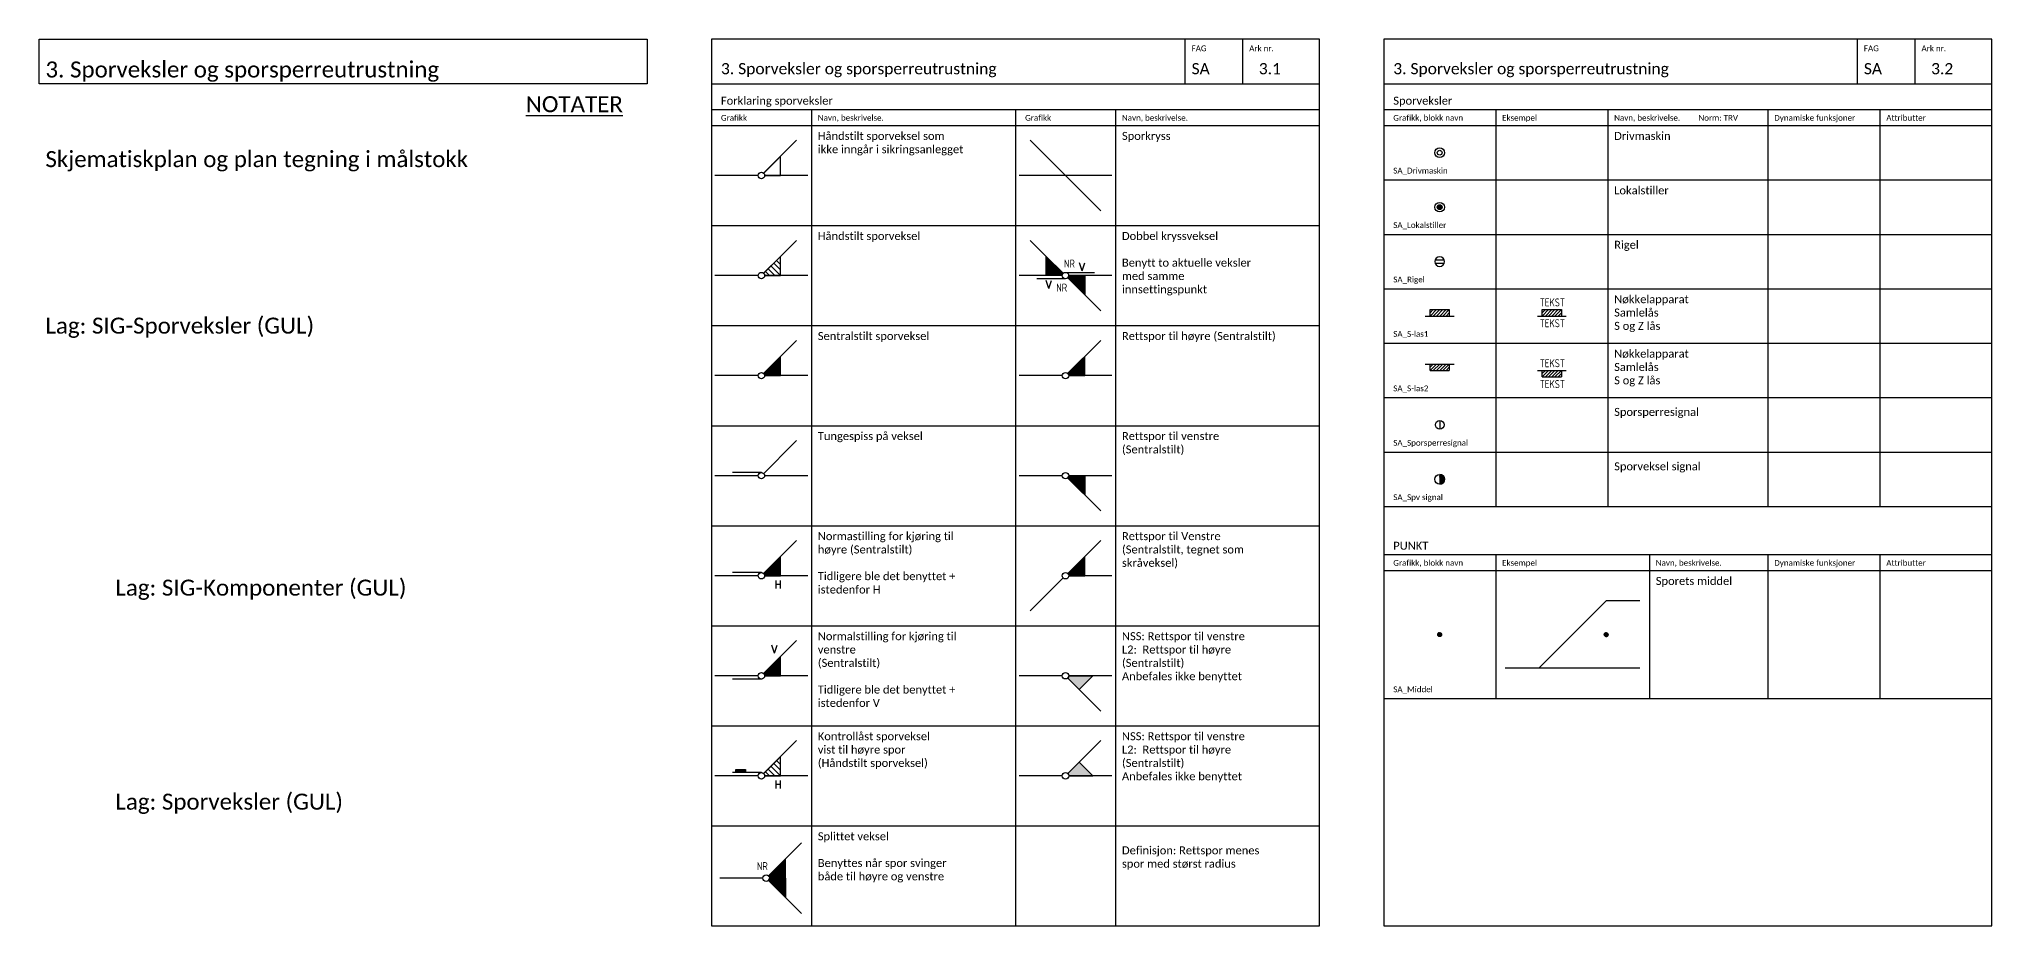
# Model space of a CAD drawing. Header units: millimetres. Extents: x -210 to 2500, y -2763 to 277.
# Drawn here: x -210 to 400, y -614 to -337 of the extents above; entities that cross this region are included whole.
import ezdxf
from ezdxf.enums import TextEntityAlignment as Align

# ---------------------------------------------------------------- set-up
doc = ezdxf.new("R2010")
doc.units = ezdxf.units.MM
for name, color, linetype in [('RAMME', 5, 'Continuous'), ('RAMME SYMBOLER', 4, 'Continuous'), ('RAMME TEKST', 7, 'Continuous'), ('SIG-Komponenter', 2, 'Continuous'), ('SIG-SPOR enlinje', 5, 'Continuous'), ('SIG-Sporavsnitt', 2, 'Continuous'), ('SIG-Sporveksler', 2, 'Continuous'), ('SIG_ATT_Tekst25', 2, 'Continuous')]:
    doc.layers.add(name, color=color, linetype=linetype)
doc.layers.add('Wipeout', color=7, linetype='Continuous', true_color=0xfffefd)
doc.styles.add('Calibri', font='calibri.ttf')
doc.styles.add('ISOCP', font='isocp.shx', dxfattribs={"width": 0.9})
pattern_1 = [(0, (5e-13, -31.25), (0, 6.985), [5.08, -1.905]), (90, (5e-13, -31.25), (-6.985, 4e-16), [5.08, -1.905])]
pattern_2 = [(0, (62.5, 0), (0, 6.985), [5.08, -1.905]), (90, (62.5, 0), (-6.985, 4e-16), [5.08, -1.905])]
pattern_3 = [(0, (-210, 0), (0, 6.985), [5.08, -1.905]), (90, (-210, 0), (-6.985, 4e-16), [5.08, -1.905])]

# ---------------------------------------------------------------- blocks, each defined once
blk = doc.blocks.new('SA_Middel')
at = {"linetype": 'ByBlock', "lineweight": -2}
h = blk.add_hatch(dxfattribs=at)
h.set_pattern_fill('ANSI31', color=0, scale=0.01)
edge = h.paths.add_edge_path()
edge.add_arc((0, 0), 0.616, 0, 360)
h = blk.add_hatch(color=0, dxfattribs=at)
h.dxf.hatch_style = 1
edge = h.paths.add_edge_path()
edge.add_arc((0, 0), 0.616, 0, 360)
at = {"color": 0, "linetype": 'ByBlock', "lineweight": -2}
blk.add_circle((0, 0), 0.616, dxfattribs=at)
blk = doc.blocks.new('SA_Spv signal')
at = {"linetype": 'ByBlock', "lineweight": -2}
h = blk.add_hatch(color=0, dxfattribs=at)
h.dxf.hatch_style = 1
edge = h.paths.add_edge_path()
edge.add_line((0, 1.5), (0, -1.5))
edge.add_arc((0, 0), 1.5, 270, 450)
at = {"color": 0, "linetype": 'ByBlock', "lineweight": -2}
for p, q in [((0, 1.5), (0, -1.5)), ((0, 1.46), (0.04, 1.5)), ((0, 1.35), (0.15, 1.49)), ((0, 1.23), (0.25, 1.48)), ((0, 1.12), (0.34, 1.46)), ((0, 1.01), (0.43, 1.44)), ((0, 0.9), (0.51, 1.41)), ((0, 0.79), (0.59, 1.38)), ((0, 0.67), (0.67, 1.34)), ((0, 0.56), (0.74, 1.3)), ((0, 0.45), (0.81, 1.26)), ((0, 0.34), (0.88, 1.22)), ((0, 0.22), (0.94, 1.17)), ((0, 0.11), (1, 1.12)), ((0, 0), (1.06, 1.06)), ((0, -0.11), (1.12, 1)), ((0, -0.22), (1.17, 0.94)), ((0, -0.34), (1.22, 0.88)), ((0, -0.45), (1.26, 0.81)), ((0, -0.56), (1.3, 0.74)), ((0, -0.67), (1.34, 0.67)), ((0, -0.79), (1.38, 0.59)), ((0, -0.9), (1.41, 0.51)), ((0, -1.01), (1.44, 0.43)), ((0, -1.12), (1.46, 0.34)), ((0, -1.23), (1.48, 0.25)), ((0, -1.35), (1.49, 0.15)), ((0, -1.46), (1.5, 0.04)), ((0.07, -1.5), (1.5, -0.07)), ((0.2, -1.49), (1.49, -0.2)), ((0.33, -1.46), (1.46, -0.33)), ((0.49, -1.42), (1.42, -0.49)), ((0.69, -1.33), (1.33, -0.69))]:
    blk.add_line(p, q, dxfattribs=at)
blk.add_lwpolyline([(0, 1.5), (0, -1.5, 1), (0, 1.5, -0.965454)], format="xyb", close=True, dxfattribs=at)
blk.add_circle((0, 0), 1.5, dxfattribs=at)
blk = doc.blocks.new('SA_Sporsperresignal')
at = {"color": 0, "linetype": 'ByBlock', "lineweight": -2}
blk.add_line((0, 1.35), (0, -1.35), dxfattribs=at)
blk.add_circle((0, 0), 1.35, dxfattribs=at)
blk = doc.blocks.new('SA_S-las2')
at = {"color": 0, "linetype": 'ByBlock', "lineweight": -2}
for p, q in [((-4.5, 0), (4.5, 0)), ((-3, -2), (-3, 0)), ((-3, -1), (-2, 0)), ((-3, -2), (-1, 0)), ((-2, -2), (0, 0)), ((-1, -2), (1, 0)), ((0, -2), (2, 0)), ((1, -2), (3, 0)), ((3, 0), (3, -2)), ((-3, -2), (3, -2)), ((2, -2), (3, -1))]:
    blk.add_line(p, q, dxfattribs=at)
at = {"layer": 'SIG_ATT_Tekst25', "linetype": 'ByBlock', "lineweight": -2, "style": 'ISOCP', "width": 0.9}
for tag, p in [('TEKST1', (0.19, 1)), ('TEKST2', (0.19, -5.51))]:
    blk.add_attdef(tag, text='', height=2.5, dxfattribs=at).set_placement(p, align=Align.CENTER)
blk = doc.blocks.new('SA_S-las1')
at = {"color": 0, "linetype": 'ByBlock', "lineweight": -2}
for p, q in [((-4.5, 0), (4.5, 0)), ((-3, 0), (-3, 2)), ((-3, 1), (-2, 2)), ((-3, 0), (-1, 2)), ((-3, 2), (3, 2)), ((-2, 0), (0, 2)), ((-1, 0), (1, 2)), ((0, 0), (2, 2)), ((1, 0), (3, 2)), ((2, 0), (3, 1)), ((3, 2), (3, 0))]:
    blk.add_line(p, q, dxfattribs=at)
at = {"layer": 'SIG_ATT_Tekst25', "linetype": 'ByBlock', "lineweight": -2, "style": 'ISOCP', "width": 0.9}
for tag, p in [('TEKST1', (0.19, 3)), ('TEKST2', (0.19, -3.51))]:
    blk.add_attdef(tag, text='', height=2.5, dxfattribs=at).set_placement(p, align=Align.CENTER)
blk = doc.blocks.new('SA_Rigel')
at = {"color": 0, "linetype": 'ByBlock', "lineweight": -2}
for p, q in [((-1.41, 0.5), (1.41, 0.5)), ((-1.41, -0.5), (1.41, -0.5))]:
    blk.add_line(p, q, dxfattribs=at)
for start, end in [(0, 180), (180, 0)]:
    blk.add_arc((0, 0), 1.5, start, end, dxfattribs=at)
blk = doc.blocks.new('SA_Lokalstiller')
at = {"linetype": 'ByBlock', "lineweight": -2}
h = blk.add_hatch(color=0, dxfattribs=at)
h.dxf.hatch_style = 1
edge = h.paths.add_edge_path()
edge.add_arc((0, 0), 0.75, 0, 360)
at = {"color": 0, "linetype": 'ByBlock', "lineweight": -2}
for radius in [1.5, 0.75, 0.7, 0.65, 0.6, 0.55, 0.5, 0.45, 0.4, 0.35, 0.3, 0.25, 0.2, 0.15, 0.1, 0.05]:
    blk.add_circle((0, 0), radius, dxfattribs=at)
blk = doc.blocks.new('SA_Drivmaskin')
at = {"color": 0, "linetype": 'ByBlock', "lineweight": -2}
for radius in [1.5, 0.75]:
    blk.add_circle((0, 0), radius, dxfattribs=at)
blk = doc.blocks.new('*U24')
at = {"color": 0, "linetype": 'ByBlock', "lineweight": -2}
blk.add_lwpolyline([(1, 0), (6, 0), (6, 6), (0.71, 0.71, -0.198912), (1, 0)], format="xyb", dxfattribs=at)
blk = doc.blocks.new('SA_Sporveksel_man_1')
blk.add_wipeout([(-1, 0), (-0.99, 0.13), (-0.97, 0.26), (-0.92, 0.38), (-0.87, 0.5), (-0.79, 0.61), (-0.71, 0.71), (-0.61, 0.79), (-0.5, 0.87), (-0.38, 0.92), (-0.26, 0.97), (-0.13, 0.99), (0, 1), (0.13, 0.99), (0.26, 0.97), (0.38, 0.92), (0.5, 0.87), (0.61, 0.79), (0.71, 0.71), (0.79, 0.61), (0.87, 0.5), (0.92, 0.38), (0.97, 0.26), (0.99, 0.13), (1, 0), (0.99, -0.13), (0.97, -0.26), (0.92, -0.38), (0.87, -0.5), (0.79, -0.61), (0.71, -0.71), (0.61, -0.79), (0.5, -0.87), (0.38, -0.92), (0.26, -0.97), (0.13, -0.99), (0, -1), (-0.13, -0.99), (-0.26, -0.97), (-0.38, -0.92), (-0.5, -0.87), (-0.61, -0.79), (-0.71, -0.71), (-0.79, -0.61), (-0.87, -0.5), (-0.92, -0.38), (-0.97, -0.26), (-0.99, -0.13)]).dxf.layer = 'Wipeout'
at = {"color": 0, "linetype": 'ByBlock', "lineweight": -2}
blk.add_circle((0, 0), 1, dxfattribs=at)
blk.add_blockref('*U24', (0, 0), dxfattribs=at)
at = {"layer": 'SIG_ATT_Tekst25', "linetype": 'ByBlock', "lineweight": -2, "style": 'ISOCP', "width": 0.9}
blk.add_attdef('NR', text='', height=2.5, dxfattribs=at).set_placement((0.5, 2.5), align=Align.RIGHT)
blk = doc.blocks.new('*U31')
at = {"linetype": 'ByBlock', "lineweight": -2}
h = blk.add_hatch(color=0, dxfattribs=at)
h.dxf.hatch_style = 1
edge = h.paths.add_edge_path()
edge.add_line((1, 0), (6, 0))
edge.add_line((6, 0), (6, 6))
edge.add_line((6, 6), (0.71, 0.71))
edge.add_arc((0, 0), 1, 0, 45, ccw=False)
at = {"color": 0, "linetype": 'ByBlock', "lineweight": -2}
for points in [[(1, 0), (6, 0), (6, 6), (0.71, 0.71, -0.198912), (1, 0)], [(1.1, 0.1), (5.9, 0.1), (5.9, 5.76), (0.85, 0.7, -0.151986)], [(1.18, 0.2), (5.8, 0.2), (5.8, 5.52), (0.98, 0.7, -0.113104)], [(1.26, 0.3), (5.7, 0.3), (5.7, 5.28), (1.11, 0.68, -0.080086)], [(1.34, 0.4), (5.6, 0.4), (5.6, 5.03), (1.23, 0.67, -0.051519)], [(1.41, 0.5), (5.5, 0.5), (5.5, 4.79), (1.35, 0.65, -0.026437)], [(1.48, 0.6), (5.4, 0.6), (5.4, 4.55), (1.47, 0.62, -0.004151)]]:
    blk.add_lwpolyline(points, format="xyb", close=True, dxfattribs=at)
for points in [[(1.69, 0.7), (5.3, 0.7), (5.3, 4.31)], [(1.93, 0.8), (5.2, 0.8), (5.2, 4.07)], [(2.17, 0.9), (5.1, 0.9), (5.1, 3.83)], [(2.41, 1), (5, 1), (5, 3.59)], [(2.66, 1.1), (4.9, 1.1), (4.9, 3.34)], [(2.9, 1.2), (4.8, 1.2), (4.8, 3.1)], [(3.14, 1.3), (4.7, 1.3), (4.7, 2.86)], [(3.38, 1.4), (4.6, 1.4), (4.6, 2.62)], [(3.62, 1.5), (4.5, 1.5), (4.5, 2.38)], [(3.86, 1.6), (4.4, 1.6), (4.4, 2.14)], [(4.1, 1.7), (4.3, 1.7), (4.3, 1.9)]]:
    blk.add_lwpolyline(points, close=True, dxfattribs=at)
blk = doc.blocks.new('*U311')
blk.add_wipeout([(-1, 0), (-0.99, 0.13), (-0.97, 0.26), (-0.92, 0.38), (-0.87, 0.5), (-0.79, 0.61), (-0.71, 0.71), (-0.61, 0.79), (-0.5, 0.87), (-0.38, 0.92), (-0.26, 0.97), (-0.13, 0.99), (0, 1), (0.13, 0.99), (0.26, 0.97), (0.38, 0.92), (0.5, 0.87), (0.61, 0.79), (0.71, 0.71), (0.79, 0.61), (0.87, 0.5), (0.92, 0.38), (0.97, 0.26), (0.99, 0.13), (1, 0), (0.99, -0.13), (0.97, -0.26), (0.92, -0.38), (0.87, -0.5), (0.79, -0.61), (0.71, -0.71), (0.61, -0.79), (0.5, -0.87), (0.38, -0.92), (0.26, -0.97), (0.13, -0.99), (0, -1), (-0.13, -0.99), (-0.26, -0.97), (-0.38, -0.92), (-0.5, -0.87), (-0.61, -0.79), (-0.71, -0.71), (-0.79, -0.61), (-0.87, -0.5), (-0.92, -0.38), (-0.97, -0.26), (-0.99, -0.13)]).dxf.layer = 'Wipeout'
at = {"color": 0, "linetype": 'ByBlock', "lineweight": -2}
blk.add_circle((0, 0), 1, dxfattribs=at)
blk.add_blockref('*U31', (0, 0), dxfattribs=at)
at = {"color": 0, "linetype": 'ByBlock', "lineweight": -2, "xscale": -1, "rotation": 180}
blk.add_blockref('*U31', (0, 0), dxfattribs=at)
at = {"layer": 'SIG_ATT_Tekst25', "linetype": 'ByBlock', "lineweight": -2, "style": 'ISOCP', "width": 0.9}
blk.add_attdef('NR', text='', height=2.5, dxfattribs=at).set_placement((0.5, 2.5), align=Align.RIGHT)
blk = doc.blocks.new('*U27')
at = {"linetype": 'ByBlock', "lineweight": -2}
h = blk.add_hatch(color=0, dxfattribs=at)
h.dxf.hatch_style = 1
edge = h.paths.add_edge_path()
edge.add_line((1, 0), (6, 0))
edge.add_line((6, 0), (6, 6))
edge.add_line((6, 6), (0.71, 0.71))
edge.add_arc((0, 0), 1, 0, 45, ccw=False)
at = {"color": 0, "linetype": 'ByBlock', "lineweight": -2}
for points in [[(1, 0), (6, 0), (6, 6), (0.71, 0.71, -0.198912), (1, 0)], [(1.1, 0.1), (5.9, 0.1), (5.9, 5.76), (0.85, 0.7, -0.151986)], [(1.18, 0.2), (5.8, 0.2), (5.8, 5.52), (0.98, 0.7, -0.113104)], [(1.26, 0.3), (5.7, 0.3), (5.7, 5.28), (1.11, 0.68, -0.080086)], [(1.34, 0.4), (5.6, 0.4), (5.6, 5.03), (1.23, 0.67, -0.051519)], [(1.41, 0.5), (5.5, 0.5), (5.5, 4.79), (1.35, 0.65, -0.026437)], [(1.48, 0.6), (5.4, 0.6), (5.4, 4.55), (1.47, 0.62, -0.004151)]]:
    blk.add_lwpolyline(points, format="xyb", close=True, dxfattribs=at)
for points in [[(1.69, 0.7), (5.3, 0.7), (5.3, 4.31)], [(1.93, 0.8), (5.2, 0.8), (5.2, 4.07)], [(2.17, 0.9), (5.1, 0.9), (5.1, 3.83)], [(2.41, 1), (5, 1), (5, 3.59)], [(2.66, 1.1), (4.9, 1.1), (4.9, 3.34)], [(2.9, 1.2), (4.8, 1.2), (4.8, 3.1)], [(3.14, 1.3), (4.7, 1.3), (4.7, 2.86)], [(3.38, 1.4), (4.6, 1.4), (4.6, 2.62)], [(3.62, 1.5), (4.5, 1.5), (4.5, 2.38)], [(3.86, 1.6), (4.4, 1.6), (4.4, 2.14)], [(4.1, 1.7), (4.3, 1.7), (4.3, 1.9)]]:
    blk.add_lwpolyline(points, close=True, dxfattribs=at)
blk = doc.blocks.new('*U293')
blk.add_wipeout([(-1, 0), (-0.99, 0.13), (-0.97, 0.26), (-0.92, 0.38), (-0.87, 0.5), (-0.79, 0.61), (-0.71, 0.71), (-0.61, 0.79), (-0.5, 0.87), (-0.38, 0.92), (-0.26, 0.97), (-0.13, 0.99), (0, 1), (0.13, 0.99), (0.26, 0.97), (0.38, 0.92), (0.5, 0.87), (0.61, 0.79), (0.71, 0.71), (0.79, 0.61), (0.87, 0.5), (0.92, 0.38), (0.97, 0.26), (0.99, 0.13), (1, 0), (0.99, -0.13), (0.97, -0.26), (0.92, -0.38), (0.87, -0.5), (0.79, -0.61), (0.71, -0.71), (0.61, -0.79), (0.5, -0.87), (0.38, -0.92), (0.26, -0.97), (0.13, -0.99), (0, -1), (-0.13, -0.99), (-0.26, -0.97), (-0.38, -0.92), (-0.5, -0.87), (-0.61, -0.79), (-0.71, -0.71), (-0.79, -0.61), (-0.87, -0.5), (-0.92, -0.38), (-0.97, -0.26), (-0.99, -0.13)]).dxf.layer = 'Wipeout'
at = {"color": 0, "linetype": 'ByBlock', "lineweight": -2}
blk.add_circle((0, 0), 1, dxfattribs=at)
blk.add_blockref('*U27', (0, 0), dxfattribs=at)
at = {"layer": 'SIG_ATT_Tekst25', "linetype": 'ByBlock', "lineweight": -2, "style": 'ISOCP', "width": 0.9}
blk.add_attdef('NR', text='', height=2.5, dxfattribs=at).set_placement((0.5, 2.5), align=Align.RIGHT)
blk = doc.blocks.new('*U289')
at = {"color": 0, "linetype": 'ByBlock', "lineweight": -2}
for p, q in [((4.61, -4), (4.61, -1.5)), ((4.61, -2.61), (6, -2.61)), ((6, -4), (6, -1.5))]:
    blk.add_line(p, q, dxfattribs=at)
blk.add_wipeout([(-1, 0), (-0.99, 0.13), (-0.97, 0.26), (-0.92, 0.38), (-0.87, 0.5), (-0.79, 0.61), (-0.71, 0.71), (-0.61, 0.79), (-0.5, 0.87), (-0.38, 0.92), (-0.26, 0.97), (-0.13, 0.99), (0, 1), (0.13, 0.99), (0.26, 0.97), (0.38, 0.92), (0.5, 0.87), (0.61, 0.79), (0.71, 0.71), (0.79, 0.61), (0.87, 0.5), (0.92, 0.38), (0.97, 0.26), (0.99, 0.13), (1, 0), (0.99, -0.13), (0.97, -0.26), (0.92, -0.38), (0.87, -0.5), (0.79, -0.61), (0.71, -0.71), (0.61, -0.79), (0.5, -0.87), (0.38, -0.92), (0.26, -0.97), (0.13, -0.99), (0, -1), (-0.13, -0.99), (-0.26, -0.97), (-0.38, -0.92), (-0.5, -0.87), (-0.61, -0.79), (-0.71, -0.71), (-0.79, -0.61), (-0.87, -0.5), (-0.92, -0.38), (-0.97, -0.26), (-0.99, -0.13)]).dxf.layer = 'Wipeout'
blk.add_line((0, 1), (-9, 1), dxfattribs=at)
blk.add_circle((0, 0), 1, dxfattribs=at)
blk.add_blockref('*U27', (0, 0), dxfattribs=at)
at = {"layer": 'SIG_ATT_Tekst25', "linetype": 'ByBlock', "lineweight": -2, "style": 'ISOCP', "width": 0.9}
blk.add_attdef('NR', text='', height=2.5, dxfattribs=at).set_placement((0.5, 2.5), align=Align.RIGHT)
blk = doc.blocks.new('*U290')
at = {"color": 0, "linetype": 'ByBlock', "lineweight": -2}
for q in [(3.27, 9.56), (4.94, 9.56)]:
    blk.add_line((4.11, 7.06), q, dxfattribs=at)
blk.add_wipeout([(-1, 0), (-0.99, 0.13), (-0.97, 0.26), (-0.92, 0.38), (-0.87, 0.5), (-0.79, 0.61), (-0.71, 0.71), (-0.61, 0.79), (-0.5, 0.87), (-0.38, 0.92), (-0.26, 0.97), (-0.13, 0.99), (0, 1), (0.13, 0.99), (0.26, 0.97), (0.38, 0.92), (0.5, 0.87), (0.61, 0.79), (0.71, 0.71), (0.79, 0.61), (0.87, 0.5), (0.92, 0.38), (0.97, 0.26), (0.99, 0.13), (1, 0), (0.99, -0.13), (0.97, -0.26), (0.92, -0.38), (0.87, -0.5), (0.79, -0.61), (0.71, -0.71), (0.61, -0.79), (0.5, -0.87), (0.38, -0.92), (0.26, -0.97), (0.13, -0.99), (0, -1), (-0.13, -0.99), (-0.26, -0.97), (-0.38, -0.92), (-0.5, -0.87), (-0.61, -0.79), (-0.71, -0.71), (-0.79, -0.61), (-0.87, -0.5), (-0.92, -0.38), (-0.97, -0.26), (-0.99, -0.13)]).dxf.layer = 'Wipeout'
blk.add_line((0, -1), (-9, -1), dxfattribs=at)
blk.add_circle((0, 0), 1, dxfattribs=at)
blk.add_blockref('*U27', (0, 0), dxfattribs=at)
at = {"layer": 'SIG_ATT_Tekst25', "linetype": 'ByBlock', "lineweight": -2, "style": 'ISOCP', "width": 0.9}
blk.add_attdef('NR', text='', height=2.5, dxfattribs=at).set_placement((0.5, 2.5), align=Align.RIGHT)
blk = doc.blocks.new('*U29')
at = {"linetype": 'ByBlock', "lineweight": -2}
h = blk.add_hatch(color=0, dxfattribs=at)
h.dxf.hatch_style = 1
edge = h.paths.add_edge_path()
edge.add_line((1, 0), (6, 0))
edge.add_line((6, 0), (6, 6))
edge.add_line((6, 6), (0.71, 0.71))
edge.add_arc((0, 0), 1, 0, 45, ccw=False)
at = {"color": 0, "linetype": 'ByBlock', "lineweight": -2}
for points in [[(1, 0), (6, 0), (6, 6), (0.71, 0.71, -0.198912), (1, 0)], [(1.1, 0.1), (5.9, 0.1), (5.9, 5.76), (0.85, 0.7, -0.151986)], [(1.18, 0.2), (5.8, 0.2), (5.8, 5.52), (0.98, 0.7, -0.113104)], [(1.26, 0.3), (5.7, 0.3), (5.7, 5.28), (1.11, 0.68, -0.080086)], [(1.34, 0.4), (5.6, 0.4), (5.6, 5.03), (1.23, 0.67, -0.051519)], [(1.41, 0.5), (5.5, 0.5), (5.5, 4.79), (1.35, 0.65, -0.026437)], [(1.48, 0.6), (5.4, 0.6), (5.4, 4.55), (1.47, 0.62, -0.004151)]]:
    blk.add_lwpolyline(points, format="xyb", close=True, dxfattribs=at)
for points in [[(1.69, 0.7), (5.3, 0.7), (5.3, 4.31)], [(1.93, 0.8), (5.2, 0.8), (5.2, 4.07)], [(2.17, 0.9), (5.1, 0.9), (5.1, 3.83)], [(2.41, 1), (5, 1), (5, 3.59)], [(2.66, 1.1), (4.9, 1.1), (4.9, 3.34)], [(2.9, 1.2), (4.8, 1.2), (4.8, 3.1)], [(3.14, 1.3), (4.7, 1.3), (4.7, 2.86)], [(3.38, 1.4), (4.6, 1.4), (4.6, 2.62)], [(3.62, 1.5), (4.5, 1.5), (4.5, 2.38)], [(3.86, 1.6), (4.4, 1.6), (4.4, 2.14)], [(4.1, 1.7), (4.3, 1.7), (4.3, 1.9)]]:
    blk.add_lwpolyline(points, close=True, dxfattribs=at)
blk = doc.blocks.new('*U303')
blk.add_wipeout([(-1, 0), (-0.99, 0.13), (-0.97, 0.26), (-0.92, 0.38), (-0.87, 0.5), (-0.79, 0.61), (-0.71, 0.71), (-0.61, 0.79), (-0.5, 0.87), (-0.38, 0.92), (-0.26, 0.97), (-0.13, 0.99), (0, 1), (0.13, 0.99), (0.26, 0.97), (0.38, 0.92), (0.5, 0.87), (0.61, 0.79), (0.71, 0.71), (0.79, 0.61), (0.87, 0.5), (0.92, 0.38), (0.97, 0.26), (0.99, 0.13), (1, 0), (0.99, -0.13), (0.97, -0.26), (0.92, -0.38), (0.87, -0.5), (0.79, -0.61), (0.71, -0.71), (0.61, -0.79), (0.5, -0.87), (0.38, -0.92), (0.26, -0.97), (0.13, -0.99), (0, -1), (-0.13, -0.99), (-0.26, -0.97), (-0.38, -0.92), (-0.5, -0.87), (-0.61, -0.79), (-0.71, -0.71), (-0.79, -0.61), (-0.87, -0.5), (-0.92, -0.38), (-0.97, -0.26), (-0.99, -0.13)]).dxf.layer = 'Wipeout'
at = {"color": 0, "linetype": 'ByBlock', "lineweight": -2}
blk.add_circle((0, 0), 1, dxfattribs=at)
at = {"color": 0, "linetype": 'ByBlock', "lineweight": -2, "xscale": -1, "rotation": 180}
blk.add_blockref('*U29', (0, 0), dxfattribs=at)
at = {"layer": 'SIG_ATT_Tekst25', "linetype": 'ByBlock', "lineweight": -2, "style": 'ISOCP', "width": 0.9}
blk.add_attdef('NR', text='', height=2.5, dxfattribs=at).set_placement((0.5, -5), align=Align.RIGHT)
blk = doc.blocks.new('*U28')
at = {"linetype": 'ByBlock', "lineweight": -2}
h = blk.add_hatch(color=0, dxfattribs=at)
h.dxf.hatch_style = 1
edge = h.paths.add_edge_path()
edge.add_line((1, 0), (6, 0))
edge.add_line((6, 0), (6, 6))
edge.add_line((6, 6), (0.71, 0.71))
edge.add_arc((0, 0), 1, 0, 45, ccw=False)
at = {"color": 0, "linetype": 'ByBlock', "lineweight": -2}
for points in [[(1, 0), (6, 0), (6, 6), (0.71, 0.71, -0.198912), (1, 0)], [(1.1, 0.1), (5.9, 0.1), (5.9, 5.76), (0.85, 0.7, -0.151986)], [(1.18, 0.2), (5.8, 0.2), (5.8, 5.52), (0.98, 0.7, -0.113104)], [(1.26, 0.3), (5.7, 0.3), (5.7, 5.28), (1.11, 0.68, -0.080086)], [(1.34, 0.4), (5.6, 0.4), (5.6, 5.03), (1.23, 0.67, -0.051519)], [(1.41, 0.5), (5.5, 0.5), (5.5, 4.79), (1.35, 0.65, -0.026437)], [(1.48, 0.6), (5.4, 0.6), (5.4, 4.55), (1.47, 0.62, -0.004151)]]:
    blk.add_lwpolyline(points, format="xyb", close=True, dxfattribs=at)
for points in [[(1.69, 0.7), (5.3, 0.7), (5.3, 4.31)], [(1.93, 0.8), (5.2, 0.8), (5.2, 4.07)], [(2.17, 0.9), (5.1, 0.9), (5.1, 3.83)], [(2.41, 1), (5, 1), (5, 3.59)], [(2.66, 1.1), (4.9, 1.1), (4.9, 3.34)], [(2.9, 1.2), (4.8, 1.2), (4.8, 3.1)], [(3.14, 1.3), (4.7, 1.3), (4.7, 2.86)], [(3.38, 1.4), (4.6, 1.4), (4.6, 2.62)], [(3.62, 1.5), (4.5, 1.5), (4.5, 2.38)], [(3.86, 1.6), (4.4, 1.6), (4.4, 2.14)], [(4.1, 1.7), (4.3, 1.7), (4.3, 1.9)]]:
    blk.add_lwpolyline(points, close=True, dxfattribs=at)
blk = doc.blocks.new('*U296')
at = {"color": 0, "linetype": 'ByBlock', "lineweight": -2}
for q in [(-6, -1.5), (-4.33, -1.5)]:
    blk.add_line((-5.17, -4), q, dxfattribs=at)
blk.add_wipeout([(-1, 0), (-0.99, 0.13), (-0.97, 0.26), (-0.92, 0.38), (-0.87, 0.5), (-0.79, 0.61), (-0.71, 0.71), (-0.61, 0.79), (-0.5, 0.87), (-0.38, 0.92), (-0.26, 0.97), (-0.13, 0.99), (0, 1), (0.13, 0.99), (0.26, 0.97), (0.38, 0.92), (0.5, 0.87), (0.61, 0.79), (0.71, 0.71), (0.79, 0.61), (0.87, 0.5), (0.92, 0.38), (0.97, 0.26), (0.99, 0.13), (1, 0), (0.99, -0.13), (0.97, -0.26), (0.92, -0.38), (0.87, -0.5), (0.79, -0.61), (0.71, -0.71), (0.61, -0.79), (0.5, -0.87), (0.38, -0.92), (0.26, -0.97), (0.13, -0.99), (0, -1), (-0.13, -0.99), (-0.26, -0.97), (-0.38, -0.92), (-0.5, -0.87), (-0.61, -0.79), (-0.71, -0.71), (-0.79, -0.61), (-0.87, -0.5), (-0.92, -0.38), (-0.97, -0.26), (-0.99, -0.13)]).dxf.layer = 'Wipeout'
blk.add_line((0, 1), (9, 1), dxfattribs=at)
blk.add_circle((0, 0), 1, dxfattribs=at)
at = {"color": 0, "linetype": 'ByBlock', "lineweight": -2, "xscale": -1}
blk.add_blockref('*U28', (0, 0), dxfattribs=at)
at = {"layer": 'SIG_ATT_Tekst25', "linetype": 'ByBlock', "lineweight": -2, "style": 'ISOCP', "width": 0.9}
blk.add_attdef('NR', (-0.5, 2.5), '', height=2.5, dxfattribs=at)
blk = doc.blocks.new('*U299')
at = {"color": 0, "linetype": 'ByBlock', "lineweight": -2}
for q in [(4.33, 4), (6, 4)]:
    blk.add_line((5.17, 1.5), q, dxfattribs=at)
blk.add_wipeout([(-1, 0), (-0.99, 0.13), (-0.97, 0.26), (-0.92, 0.38), (-0.87, 0.5), (-0.79, 0.61), (-0.71, 0.71), (-0.61, 0.79), (-0.5, 0.87), (-0.38, 0.92), (-0.26, 0.97), (-0.13, 0.99), (0, 1), (0.13, 0.99), (0.26, 0.97), (0.38, 0.92), (0.5, 0.87), (0.61, 0.79), (0.71, 0.71), (0.79, 0.61), (0.87, 0.5), (0.92, 0.38), (0.97, 0.26), (0.99, 0.13), (1, 0), (0.99, -0.13), (0.97, -0.26), (0.92, -0.38), (0.87, -0.5), (0.79, -0.61), (0.71, -0.71), (0.61, -0.79), (0.5, -0.87), (0.38, -0.92), (0.26, -0.97), (0.13, -0.99), (0, -1), (-0.13, -0.99), (-0.26, -0.97), (-0.38, -0.92), (-0.5, -0.87), (-0.61, -0.79), (-0.71, -0.71), (-0.79, -0.61), (-0.87, -0.5), (-0.92, -0.38), (-0.97, -0.26), (-0.99, -0.13)]).dxf.layer = 'Wipeout'
blk.add_line((0, -1), (-9, -1), dxfattribs=at)
blk.add_circle((0, 0), 1, dxfattribs=at)
at = {"color": 0, "linetype": 'ByBlock', "lineweight": -2, "xscale": -1, "rotation": 180}
blk.add_blockref('*U29', (0, 0), dxfattribs=at)
at = {"layer": 'SIG_ATT_Tekst25', "linetype": 'ByBlock', "lineweight": -2, "style": 'ISOCP', "width": 0.9}
blk.add_attdef('NR', text='', height=2.5, dxfattribs=at).set_placement((0.5, -5), align=Align.RIGHT)
blk = doc.blocks.new('*U25')
at = {"color": 0, "linetype": 'ByBlock', "lineweight": -2}
blk.add_lwpolyline([(1, 0), (6, 0), (6, 6), (0.71, 0.71, -0.198912), (1, 0)], format="xyb", dxfattribs=at)
for points in [[(2.5, 0), (1.25, 1.25)], [(4.25, 0), (2.12, 2.12)], [(6, 0), (3, 3)], [(6, 1.75), (3.88, 3.88)], [(6, 3.5), (4.75, 4.75)]]:
    blk.add_lwpolyline(points, dxfattribs=at)
blk = doc.blocks.new('*U381')
blk.add_wipeout([(-1, 0), (-0.99, 0.13), (-0.97, 0.26), (-0.92, 0.38), (-0.87, 0.5), (-0.79, 0.61), (-0.71, 0.71), (-0.61, 0.79), (-0.5, 0.87), (-0.38, 0.92), (-0.26, 0.97), (-0.13, 0.99), (0, 1), (0.13, 0.99), (0.26, 0.97), (0.38, 0.92), (0.5, 0.87), (0.61, 0.79), (0.71, 0.71), (0.79, 0.61), (0.87, 0.5), (0.92, 0.38), (0.97, 0.26), (0.99, 0.13), (1, 0), (0.99, -0.13), (0.97, -0.26), (0.92, -0.38), (0.87, -0.5), (0.79, -0.61), (0.71, -0.71), (0.61, -0.79), (0.5, -0.87), (0.38, -0.92), (0.26, -0.97), (0.13, -0.99), (0, -1), (-0.13, -0.99), (-0.26, -0.97), (-0.38, -0.92), (-0.5, -0.87), (-0.61, -0.79), (-0.71, -0.71), (-0.79, -0.61), (-0.87, -0.5), (-0.92, -0.38), (-0.97, -0.26), (-0.99, -0.13)]).dxf.layer = 'Wipeout'
at = {"color": 0, "linetype": 'ByBlock', "lineweight": -2}
blk.add_circle((0, 0), 1, dxfattribs=at)
blk.add_blockref('*U25', (0, 0), dxfattribs=at)
at = {"layer": 'SIG_ATT_Tekst25', "linetype": 'ByBlock', "lineweight": -2, "style": 'ISOCP', "width": 0.9}
blk.add_attdef('NR', text='', height=2.5, dxfattribs=at).set_placement((0.5, 2.5), align=Align.RIGHT)
blk = doc.blocks.new('*U26')
at = {"color": 0, "linetype": 'ByBlock', "lineweight": -2}
for p, q in [((0.58, 0), (0, 1)), ((0.46, 0), (0, 0.8)), ((0.34, 0), (0, 0.6)), ((0.23, 0), (0, 0.4)), ((0.11, 0), (0, 0.2)), ((0.69, 0), (0.11, 1)), ((0.81, 0), (0.23, 1)), ((0.92, 0), (0.34, 1)), ((1.04, 0), (0.46, 1)), ((1.15, 0), (0.58, 1)), ((1.27, 0), (0.69, 1)), ((1.38, 0), (0.81, 1)), ((1.5, 0), (0.92, 1)), ((1.61, 0), (1.04, 1)), ((1.73, 0), (1.15, 1)), ((1.85, 0), (1.27, 1)), ((1.96, 0), (1.38, 1)), ((2.08, 0), (1.5, 1)), ((2.19, 0), (1.61, 1)), ((2.31, 0), (1.73, 1)), ((2.42, 0), (1.85, 1)), ((2.54, 0), (1.96, 1)), ((2.65, 0), (2.08, 1)), ((2.77, 0), (2.19, 1)), ((2.88, 0), (2.31, 1)), ((3, 0), (2.42, 1)), ((3, 0.2), (2.54, 1)), ((3, 0.4), (2.65, 1)), ((3, 0.6), (2.77, 1)), ((3, 0.8), (2.88, 1))]:
    blk.add_line(p, q, dxfattribs=at)
blk.add_lwpolyline([(3, 0), (0, 0), (0, 1), (3, 1)], close=True, dxfattribs=at)
blk = doc.blocks.new('*U377')
at = {"color": 0, "linetype": 'ByBlock', "lineweight": -2}
for p, q in [((4.61, -4), (4.61, -1.5)), ((4.61, -2.61), (6, -2.61)), ((6, -4), (6, -1.5))]:
    blk.add_line(p, q, dxfattribs=at)
blk.add_blockref('*U26', (-8, 1), dxfattribs=at)
blk.add_wipeout([(-1, 0), (-0.99, 0.13), (-0.97, 0.26), (-0.92, 0.38), (-0.87, 0.5), (-0.79, 0.61), (-0.71, 0.71), (-0.61, 0.79), (-0.5, 0.87), (-0.38, 0.92), (-0.26, 0.97), (-0.13, 0.99), (0, 1), (0.13, 0.99), (0.26, 0.97), (0.38, 0.92), (0.5, 0.87), (0.61, 0.79), (0.71, 0.71), (0.79, 0.61), (0.87, 0.5), (0.92, 0.38), (0.97, 0.26), (0.99, 0.13), (1, 0), (0.99, -0.13), (0.97, -0.26), (0.92, -0.38), (0.87, -0.5), (0.79, -0.61), (0.71, -0.71), (0.61, -0.79), (0.5, -0.87), (0.38, -0.92), (0.26, -0.97), (0.13, -0.99), (0, -1), (-0.13, -0.99), (-0.26, -0.97), (-0.38, -0.92), (-0.5, -0.87), (-0.61, -0.79), (-0.71, -0.71), (-0.79, -0.61), (-0.87, -0.5), (-0.92, -0.38), (-0.97, -0.26), (-0.99, -0.13)]).dxf.layer = 'Wipeout'
blk.add_line((0, 1), (-9, 1), dxfattribs=at)
blk.add_circle((0, 0), 1, dxfattribs=at)
blk.add_blockref('*U25', (0, 0), dxfattribs=at)
at = {"layer": 'SIG_ATT_Tekst25', "linetype": 'ByBlock', "lineweight": -2, "style": 'ISOCP', "width": 0.9}
blk.add_attdef('NR', text='', height=2.5, dxfattribs=at).set_placement((0.5, 2.5), align=Align.RIGHT)

msp = doc.modelspace()

# ---------------------------------------------------------------- hatches: boundary and pattern name
h = msp.add_hatch()
h.set_pattern_fill('ANGLE', color=256)
h.set_pattern_definition(pattern_3)
h.paths.add_polyline_path([(293.125, -378.625), (296.125, -378.625), (296.125, -377.625), (293.125, -377.625)])
h = msp.add_hatch()
h.set_pattern_fill('ANGLE', color=256)
h.set_pattern_definition(pattern_3)
h.paths.add_polyline_path([(314.375, -378.625), (311.375, -378.625), (311.375, -377.625), (314.375, -377.625)])
h = msp.add_hatch()
h.set_pattern_fill('ANGLE', color=256)
h.set_pattern_definition(pattern_2)
h.paths.add_polyline_path([(355.625, -378.625), (358.625, -378.625), (358.625, -377.625), (355.625, -377.625)])
h = msp.add_hatch()
h.set_pattern_fill('ANGLE', color=256)
h.set_pattern_definition(pattern_2)
h.paths.add_polyline_path([(376.875, -378.625), (373.875, -378.625), (373.875, -377.625), (376.875, -377.625)])
h = msp.add_hatch()
h.set_pattern_fill('ANGLE', color=256)
h.set_pattern_definition([(0, (-482.5, -31.25), (0, 6.985), [5.08, -1.905]), (90, (-482.5, -31.25), (-6.985, 4e-16), [5.08, -1.905])])
h.paths.add_polyline_path([(20.625, -409.875), (23.625, -409.875), (23.625, -408.875), (20.625, -408.875)])
h = msp.add_hatch()
h.set_pattern_fill('ANGLE', color=256)
h.set_pattern_definition(pattern_1)
h.paths.add_polyline_path([(293.125, -409.875), (296.125, -409.875), (296.125, -408.875), (293.125, -408.875)])
h = msp.add_hatch()
h.set_pattern_fill('ANGLE', color=256)
h.set_pattern_definition([(0, (-210, -31.25), (0, 6.985), [5.08, -1.905]), (90, (-210, -31.25), (-6.985, 4e-16), [5.08, -1.905])])
h.paths.add_polyline_path([(293.125, -409.875), (296.125, -409.875), (296.125, -408.875), (293.125, -408.875)])
h = msp.add_hatch()
h.set_pattern_fill('ANGLE', color=256)
h.set_pattern_definition(pattern_1)
h.paths.add_polyline_path([(314.375, -409.875), (311.375, -409.875), (311.375, -408.875), (314.375, -408.875)])
h = msp.add_hatch()
h.set_pattern_fill('ANGLE', color=256)
h.set_pattern_definition([(0, (62.5, -31.25), (0, 6.985), [5.08, -1.905]), (90, (62.5, -31.25), (-6.985, 4e-16), [5.08, -1.905])])
h.paths.add_polyline_path([(355.625, -409.875), (358.625, -409.875), (358.625, -408.875), (355.625, -408.875)])
at = {"layer": 'SIG-Sporveksler', "lineweight": -2}
h = msp.add_hatch(color=256, dxfattribs=at)
h.dxf.hatch_style = 1
edge = h.paths.add_edge_path()
edge.add_line((119.11, -535.875), (114.868, -540.118))
edge.add_line((114.868, -540.118), (111.332, -536.582))
edge.add_arc((110.625, -535.875), 1, 315, 360)
edge.add_line((111.625, -535.875), (119.11, -535.875))
h = msp.add_hatch(color=256, dxfattribs=at)
h.dxf.hatch_style = 1
edge = h.paths.add_edge_path()
edge.add_line((119.11, -567.125), (114.868, -562.882))
edge.add_line((114.868, -562.882), (111.332, -566.418))
edge.add_arc((110.625, -567.125), 1, 0, 45, ccw=False)
edge.add_line((111.625, -567.125), (119.11, -567.125))

# ---------------------------------------------------------------- linework, layer by layer
at = {"layer": 'RAMME'}
for points in [[(-210, -337), (-20, -337), (-20, -351), (-210, -351)], [(190, -337), (0, -337), (0, -614), (190, -614)], [(400, -337), (210, -337), (210, -614), (400, -614)]]:
    msp.add_lwpolyline(points, close=True, dxfattribs=at)
for points in [[(0, -351), (190, -351)], [(210, -351), (400, -351)]]:
    msp.add_lwpolyline(points, dxfattribs=at)
at = {"layer": 'RAMME SYMBOLER'}
for p, q in [((148, -351), (148, -337)), ((166, -351), (166, -337)), ((358, -351), (358, -337)), ((376, -351), (376, -337)), ((0, -359), (190, -359)), ((31.25, -359), (31.25, -614)), ((95, -359), (95, -614)), ((126.25, -359), (126.25, -614)), ((210, -359), (400, -359)), ((245, -359), (245, -483)), ((280, -359), (280, -483)), ((330, -359), (330, -483)), ((365, -359), (365, -483)), ((0, -364), (190, -364)), ((210, -364), (400, -364)), ((210, -381), (400, -381)), ((0, -395.25), (190, -395.25)), ((210, -398), (400, -398)), ((210, -415), (400, -415)), ((0, -426.5), (190, -426.5)), ((210, -432), (400, -432)), ((210, -449), (400, -449)), ((0, -457.75), (190, -457.75)), ((210, -466), (400, -466)), ((210, -483), (400, -483)), ((0, -489), (190, -489)), ((210, -498), (400, -498)), ((245, -498), (245, -543)), ((293, -498), (293, -543)), ((330, -498), (330, -543)), ((365, -498), (365, -543)), ((210, -503), (400, -503)), ((0, -520.25), (190, -520.25)), ((210, -543), (400, -543)), ((0, -551.5), (190, -551.5)), ((0, -582.75), (190, -582.75))]:
    msp.add_line(p, q, dxfattribs=at)
at = {"layer": 'SIG-SPOR enlinje'}
for p, q in [((15.625, -379.625), (26.625, -368.625)), ((121.625, -390.625), (99.625, -368.625)), ((30.125, -379.625), (1.125, -379.625)), ((125.125, -379.625), (96.125, -379.625)), ((15.625, -410.875), (26.625, -399.875)), ((121.625, -421.875), (99.625, -399.875)), ((30.125, -410.875), (1.125, -410.875)), ((125.125, -410.875), (96.125, -410.875)), ((15.625, -442.125), (26.625, -431.125)), ((110.625, -442.125), (121.625, -431.125)), ((30.125, -442.125), (1.125, -442.125)), ((125.125, -442.125), (96.125, -442.125)), ((15.625, -473.375), (26.625, -462.375)), ((30.125, -473.375), (1.125, -473.375)), ((125.125, -473.375), (96.125, -473.375)), ((110.625, -473.375), (121.625, -484.375)), ((15.625, -504.625), (26.625, -493.625)), ((99.625, -515.625), (121.625, -493.625)), ((30.125, -504.625), (1.125, -504.625)), ((125.125, -504.625), (110.625, -504.625)), ((258.5, -533.5), (279.5, -512.5)), ((290, -512.5), (279.5, -512.5)), ((15.625, -535.875), (26.625, -524.875)), ((30.125, -535.875), (1.125, -535.875)), ((109.627, -535.875), (96.125, -535.875)), ((111.331, -536.581), (121.625, -546.875)), ((125.125, -535.875), (111.623, -535.875)), ((290, -533.5), (248, -533.5)), ((15.625, -567.125), (26.625, -556.125)), ((111.331, -566.419), (121.625, -556.125)), ((30.125, -567.125), (1.125, -567.125)), ((109.627, -567.125), (96.125, -567.125)), ((125.125, -567.125), (111.623, -567.125)), ((17.121, -599.071), (28.121, -588.071)), ((17.121, -599.071), (2.621, -599.071)), ((17.121, -599.071), (28.121, -610.071))]:
    msp.add_line(p, q, dxfattribs=at)
at = {"layer": 'SIG-Sporveksler', "lineweight": -2}
for points in [[(119.11, -535.875), (114.868, -540.118), (111.332, -536.582, 0.1989124), (111.625, -535.875)], [(119.11, -567.125), (114.868, -562.882), (111.332, -566.418, -0.1989124), (111.625, -567.125)]]:
    msp.add_lwpolyline(points, format="xyb", close=True, dxfattribs=at)
for centre in [(110.625, -535.875), (110.625, -567.125)]:
    msp.add_circle(centre, 0.998, dxfattribs=at)

# ---------------------------------------------------------------- block references
at = {"layer": 'SIG-Komponenter'}
for name, p in [('SA_Drivmaskin', (227.5, -372.5)), ('SA_Lokalstiller', (227.5, -389.5)), ('SA_Rigel', (227.5, -406.5)), ('SA_S-las1', (227.5, -423.5)), ('SA_S-las2', (227.5, -438.5)), ('SA_Sporsperresignal', (227.5, -457.5)), ('SA_Spv signal', (227.5, -474.5))]:
    msp.add_blockref(name, p, dxfattribs=at)
for name, p in [('SA_S-las1', (262.5, -423.5)), ('SA_S-las2', (262.5, -440.5))]:
    msp.add_blockref(name, p, dxfattribs=at).add_auto_attribs({'TEKST1': 'TEKST', 'TEKST2': 'TEKST'})
at = {"layer": 'SIG-Sporveksler', "lineweight": -2}
for p in [(227.5, -523), (279.5, -523)]:
    msp.add_blockref('SA_Middel', p, dxfattribs=at)

# ---------------------------------------------------------------- texts
at = {"lineweight": -2, "char_height": 5, "width": 126.67505, "attachment_point": 1, "style": 'Calibri'}
for s, insert in [('Lag: SIG-Komponenter (GUL)', (-186.155, -505.841)), ('Lag: Sporveksler (GUL)', (-186.155, -572.688))]:
    msp.add_mtext(s, dxfattribs=dict(at, insert=insert))
at = {"layer": 'RAMME TEKST', "linetype": 'ByBlock', "style": 'Calibri'}
for s, height, p in [('FAG', 1.8, (150, -340.8)), ('Ark nr.', 1.8, (168, -340.8)), ('FAG', 1.8, (360, -340.8)), ('Ark nr.', 1.8, (378, -340.8)), ('3. Sporveksler og sporsperreutrustning', 3.5, (3, -348)), ('SA', 3.5, (150, -348)), ('3.1', 3.5, (171, -348)), ('3. Sporveksler og sporsperreutrustning', 3.5, (213, -348)), ('SA', 3.5, (360, -348)), ('3.2', 3.5, (381, -348)), ('Forklaring sporveksler', 2.5, (3, -357.5)), ('Sporveksler', 2.5, (213, -357.5)), ('Grafikk', 1.8, (3, -362.5)), ('Navn, beskrivelse.', 1.8, (33.25, -362.5)), ('Grafikk', 1.8, (98, -362.5)), ('Navn, beskrivelse.', 1.8, (128.25, -362.5)), ('Grafikk, blokk navn', 1.8, (213, -362.5)), ('Eksempel', 1.8, (247, -362.5)), ('Navn, beskrivelse.         Norm: TRV', 1.8, (282, -362.5)), ('Dynamiske funksjoner', 1.8, (332, -362.5)), ('Attributter', 1.8, (367, -362.5)), ('SA_Drivmaskin', 1.8, (213, -379)), ('SA_Lokalstiller', 1.8, (213, -396)), ('SA_Rigel', 1.8, (213, -413)), ('SA_S-las1', 1.8, (213, -430)), ('SA_S-las2', 1.8, (213, -447)), ('SA_Sporsperresignal ', 1.8, (213, -464)), ('SA_Spv signal', 1.8, (213, -481)), ('PUNKT', 2.5, (213, -496.5)), ('Grafikk, blokk navn', 1.8, (213, -501.5)), ('Eksempel', 1.8, (247, -501.5)), ('Navn, beskrivelse.', 1.8, (295, -501.5)), ('Dynamiske funksjoner', 1.8, (332, -501.5)), ('Attributter', 1.8, (367, -501.5)), ('SA_Middel', 1.8, (213, -541))]:
    msp.add_text(s, height=height, dxfattribs=at).set_placement(p)
at = {"layer": 'RAMME TEKST', "style": 'Calibri'}
for s, p in [('3. Sporveksler og sporsperreutrustning', (-208, -349)), ('%%UNOTATER', (-57.964, -359.84)), ('Skjematiskplan og plan tegning i målstokk', (-208, -377)), ('Lag: SIG-Sporveksler (GUL)', (-208, -429.01))]:
    msp.add_text(s, height=5, dxfattribs=at).set_placement(p)
at = {"layer": 'RAMME TEKST', "linetype": 'ByBlock', "char_height": 2.5, "width": 46, "attachment_point": 1, "style": 'Calibri'}
for s, insert in [('Håndstilt sporveksel som ikke inngår i sikringsanlegget', (33.25, -366)), ('Sporkryss', (128.25, -366)), ('Drivmaskin', (282, -366)), ('Lokalstiller', (282, -383)), ('Håndstilt sporveksel', (33.25, -397.25)), ('Dobbel kryssveksel\\P\\PBenytt to aktuelle veksler med samme innsettingspunkt', (128.25, -397.25)), ('Rigel', (282, -400)), ('Nøkkelapparat \\PSamlelås\\PS og Z lås', (282, -417)), ('Sentralstilt sporveksel', (33.25, -428.5)), ('Rettspor til høyre (Sentralstilt)', (128.25, -428.5)), ('Nøkkelapparat\\PSamlelås\\PS og Z lås', (282, -434)), ('Sporsperresignal', (282, -452.2)), ('Tungespiss på veksel', (33.25, -459.75)), ('Rettspor til venstre \\P(Sentralstilt)', (128.25, -459.75)), ('Sporveksel signal', (282, -469.2)), ('Normastilling for kjøring til høyre (Sentralstilt)\\P\\PTidligere ble det benyttet + istedenfor H', (33.25, -491)), ('Rettspor til Venstre (Sentralstilt, tegnet som skråveksel)', (128.25, -491)), ('Sporets middel', (295, -505)), ('Normalstilling for kjøring til venstre\\P(Sentralstilt)\\P\\PTidligere ble det benyttet + istedenfor V', (33.25, -522.25)), ('NSS: Rettspor til venstre\\PL2:  Rettspor til høyre (Sentralstilt)\\PAnbefales ikke benyttet', (128.25, -522.25)), ('Kontrollåst sporveksel\\Pvist til høyre spor\\P(Håndstilt sporveksel)', (33.25, -553.5)), ('NSS: Rettspor til venstre\\PL2:  Rettspor til høyre (Sentralstilt)\\PAnbefales ikke benyttet', (128.25, -553.5)), ('Splittet veksel \\P\\PBenyttes når spor svinger både til høyre og venstre', (33.25, -584.75)), ('Definisjon: Rettspor menes spor med størst radius', (128.25, -589.142))]:
    msp.add_mtext(s, dxfattribs=dict(at, insert=insert))

# ---------------------------------------------------------------- next in the draw order: block references
at = {"layer": 'SIG-Sporavsnitt'}
msp.add_blockref('SA_Sporveksel_man_1', (15.625, -379.625), dxfattribs=at)
at = {"layer": 'SIG-Sporveksler'}
for name, p in [('*U381', (15.625, -410.875)), ('*U293', (15.625, -442.125)), ('*U293', (110.625, -442.125)), ('*U303', (110.625, -473.375)), ('*U289', (15.625, -504.625)), ('*U293', (110.625, -504.625)), ('*U290', (15.625, -535.875)), ('*U377', (15.625, -567.125))]:
    msp.add_blockref(name, p, dxfattribs=at)
for name, p in [('*U296', (110.625, -410.875)), ('*U311', (17.121, -599.071))]:
    msp.add_blockref(name, p, dxfattribs=at).add_auto_attribs({'NR': 'NR'})

# ---------------------------------------------------------------- next in the draw order: wipeouts: each hides what was drawn before it
msp.add_wipeout([(14.625, -473.375), (14.634, -473.244), (14.659, -473.116), (14.701, -472.992), (14.759, -472.875), (14.832, -472.766), (14.918, -472.668), (15.016, -472.582), (15.125, -472.509), (15.242, -472.451), (15.366, -472.409), (15.494, -472.384), (15.625, -472.375), (15.756, -472.384), (15.884, -472.409), (16.008, -472.451), (16.125, -472.509), (16.234, -472.582), (16.332, -472.668), (16.418, -472.766), (16.491, -472.875), (16.549, -472.992), (16.591, -473.116), (16.616, -473.244), (16.625, -473.375), (16.616, -473.506), (16.591, -473.634), (16.549, -473.758), (16.491, -473.875), (16.418, -473.984), (16.332, -474.082), (16.234, -474.168), (16.125, -474.241), (16.008, -474.299), (15.884, -474.341), (15.756, -474.366), (15.625, -474.375), (15.494, -474.366), (15.366, -474.341), (15.242, -474.299), (15.125, -474.241), (15.016, -474.168), (14.918, -474.082), (14.832, -473.984), (14.759, -473.875), (14.701, -473.758), (14.659, -473.634), (14.634, -473.506)]).dxf.layer = 'Wipeout'

# ---------------------------------------------------------------- next in the draw order: linework, layer by layer
msp.add_line((15.625, -472.375), (6.625, -472.375), dxfattribs=at)
msp.add_circle((15.625, -473.375), 1, dxfattribs=at)

# ---------------------------------------------------------------- next in the draw order: block references
msp.add_blockref('*U299', (110.625, -410.875), dxfattribs=at).add_auto_attribs({'NR': 'NR'})

doc.saveas('drawing.dxf')
